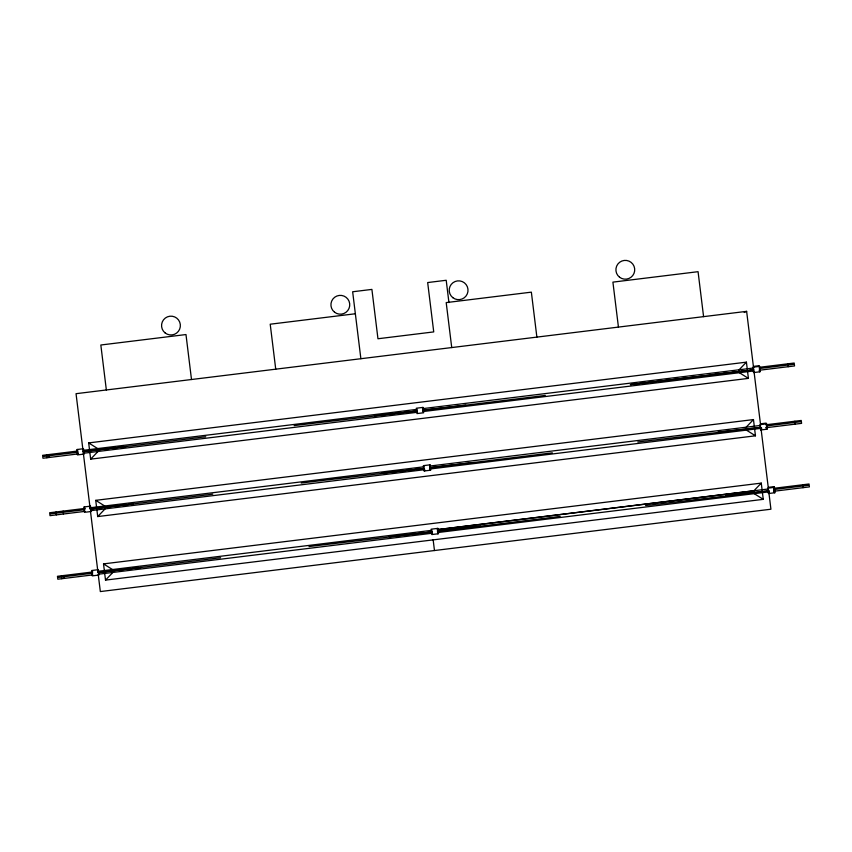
<?xml version="1.0" encoding="UTF-8"?>
<svg xmlns="http://www.w3.org/2000/svg" width="852" height="852" viewBox="0 0 852 852"><rect width="100%" height="100%" fill="white"/><g stroke="black" fill="none" stroke-linecap="round" stroke-linejoin="round"><path stroke-width="1.28" d="M753.562 367.127L753.775 366.349L759.132 365.689L758.919 366.466M754.212 372.484L754.425 371.706M759.569 371.823L759.526 368.905M760.612 424.552L760.825 423.774L766.182 423.114L765.969 423.891M761.486 429.131L761.273 429.909L761.006 427.768M766.843 428.471L766.63 429.248L766.363 427.108M768.408 488.089L768.621 487.312L773.978 486.652L774.425 492.797L774.031 489.58M769.281 492.669L769.068 493.446L768.674 490.23M773.765 487.429L773.978 486.652M90.663 459.143L98.012 451.475L97.65 448.567L88.672 442.912L90.663 459.143L748.407 378.384L746.416 362.153L88.672 442.912M97.714 516.568L105.062 508.9L104.7 505.992L95.722 500.337L97.714 516.568L755.458 435.809L754.691 429.568M105.51 580.106L112.858 572.448L112.507 569.541L103.518 563.886L105.51 580.106L763.264 499.347L761.262 483.116L103.518 563.886M746.416 362.153L739.067 369.821L739.419 372.729L748.407 378.384M754.233 425.819L753.466 419.578L746.118 427.246L746.469 430.153L755.458 435.809M437.342 529.646L753.913 490.784L761.262 483.116M744.222 312.482L746.629 311.353L753.626 368.32M355.359 313.76L270.212 324.207L275.728 369.172M746.629 311.353L76.041 393.688L83.336 453.094M77.639 451.027L42.6 455.33L42.962 458.238L78.341 453.892M83.262 450.335L417.203 409.333M422.485 408.662L753.541 368.011M759.153 367.329L794.192 363.027L794.543 365.934L759.175 370.269M294.174 425.585L417.32 410.941L374.433 415.733M43.612 456.427L77.788 452.231M759.302 368.533L793.478 364.337M83.176 451.805L205.737 436.746M711.015 374.71L753.903 369.896L630.32 384.614L753.913 369.928M423.167 410.419L545.269 395.424M83.624 453.243L417.48 412.251M422.677 411.612L753.903 370.918M95.722 500.337L753.466 419.578M85.04 508.41L49.65 512.755L50.012 515.662L85.392 511.317M89.46 507.867L424.253 466.758M429.536 466.087L760.591 425.436M765.863 424.786L801.242 420.451L801.594 423.359L765.756 427.757M301.225 483.009L424.371 468.366L381.483 473.158M50.662 513.852L84.838 509.656M766.353 425.957L800.529 421.761M90.227 509.23L212.787 494.171M637.807 441.986L760.964 427.353L718.066 432.134M430.217 467.844L552.32 452.849M90.674 510.667L424.53 469.676M429.727 469.037L761.805 428.236M437.332 529.625L768.397 488.973M773.669 488.334L809.038 483.989L809.4 486.897L773.563 491.295M92.836 571.948L57.457 576.293L57.808 579.2L92.847 574.898M98.118 571.298L432.06 530.295M58.468 577.4L92.644 573.204M309.031 546.547L432.177 531.914M389.289 536.696L432.177 531.882M774.148 489.495L808.324 485.299M98.023 572.768L220.583 557.719M645.603 505.534L768.77 490.89L725.861 495.672M438.013 531.382L560.115 516.397M98.481 574.205L432.337 533.214M437.523 532.575L768.749 491.881M422.667 410.163L465.884 405.179M83.134 451.485L126.352 446.501M429.717 467.588L472.935 462.604M90.184 508.91L133.402 503.926M437.523 531.126L480.741 526.142M97.991 572.459L141.208 567.464M763.264 499.347L754.276 493.691L753.913 490.784M787.834 363.804L788.196 366.711M794.884 421.229L795.246 424.136M802.691 484.767L803.042 487.674M754.105 372.26L760.57 424.871M760.889 427.502L768.323 487.994M768.642 490.624L770.922 509.219L100.334 591.565L98.214 574.28M703.582 316.635L698.065 271.681L612.907 282.129L618.435 327.093M536.877 337.104L531.36 292.151L446.203 302.598L451.73 347.563M448.94 302.588L446.203 280.276L427.672 282.555L433.732 331.907L377.958 338.755L371.898 289.403L352.653 291.767L360.875 358.713M429.781 468.131L430.047 470.272M437.449 530.594L437.843 533.81M424.424 468.781L424.69 470.932M432.23 532.33L432.486 534.47M433.135 539.71L434.467 550.53M191.498 379.513L185.981 334.548L100.834 345.007L106.351 389.971M83.358 453.285L90.142 508.516M90.461 511.147L97.884 571.649M77.447 449.473L77.979 453.754M84.497 506.897L84.763 509.038M63.101 511.104L63.453 514.012M48.958 454.553L49.309 457.46M56.008 511.977L56.36 514.885M63.804 575.515L64.166 578.423M46.53 454.851L46.892 457.758M61.387 575.814L61.738 578.721M83.464 448.727L76.797 449.547L77.457 454.904L84.114 454.084L83.464 448.727M422.986 407.405L416.33 408.225L416.979 413.582L423.646 412.762L422.986 407.405M759.569 366.392L752.902 367.212L753.562 372.569L760.229 371.749L759.569 366.392M90.514 506.152L83.847 506.972L84.508 512.329L91.164 511.509L90.514 506.152M430.047 464.83L423.38 465.65L424.03 471.007L430.697 470.187L430.047 464.83M766.619 423.817L759.952 424.637L760.612 429.994L767.279 429.174L766.619 423.817M98.31 569.69L91.643 570.51L92.304 575.867L98.97 575.047L98.31 569.69M437.843 528.368L431.176 529.188L431.836 534.545L438.503 533.725L437.843 528.368M774.425 487.355L767.758 488.175L768.419 493.532L775.086 492.712L774.425 487.355M452.817 297.667A9.415 9.415 0 0 0 467.929 291.565A9.415 9.415 0 0 0 455.085 281.522A9.415 9.415 0 0 0 452.817 297.667M334.538 312.194A9.415 9.415 0 0 0 349.661 306.081A9.415 9.415 0 0 0 336.806 296.049A9.415 9.415 0 0 0 334.538 312.194M165.171 332.983A9.415 9.415 0 0 0 180.283 326.88A9.415 9.415 0 0 0 167.439 316.837A9.415 9.415 0 0 0 165.171 332.983M619.521 277.198A9.415 9.415 0 0 0 634.633 271.096A9.415 9.415 0 0 0 621.79 261.053A9.415 9.415 0 0 0 619.521 277.198"/></g></svg>
